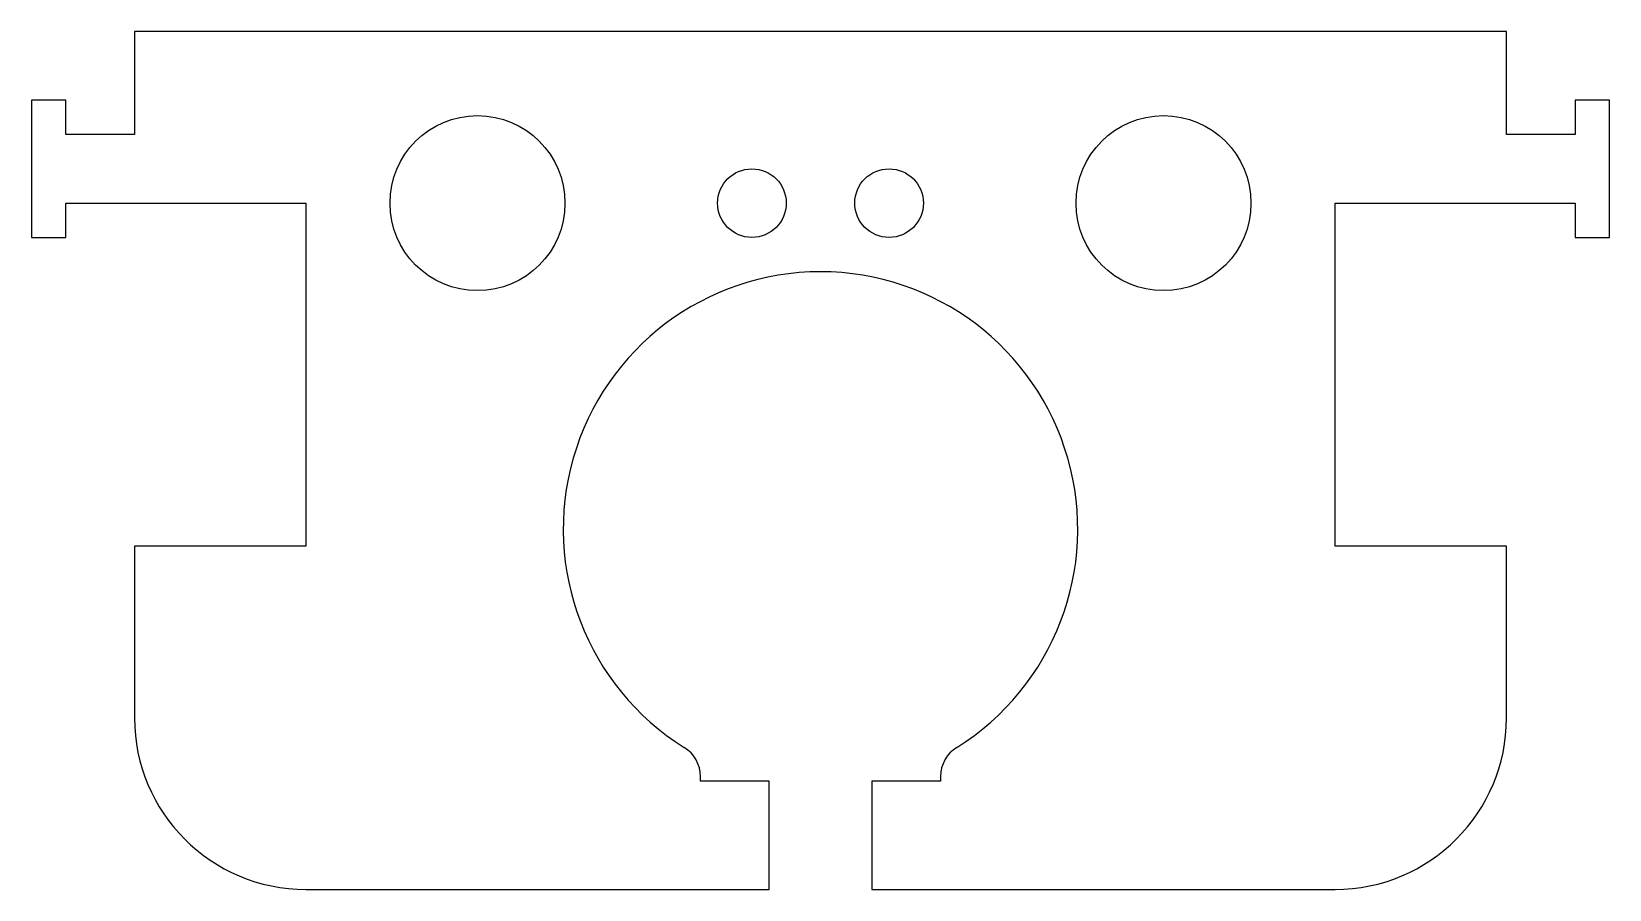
# Model space of a CAD drawing. Header units: millimetres. Extents: x -8 to 38, y 0 to 25.
import ezdxf

# ---------------------------------------------------------------- set-up
doc = ezdxf.new("R2010")
doc.units = ezdxf.units.MM

msp = doc.modelspace()

# ---------------------------------------------------------------- linework, layer by layer
at = {"color": 7, "linetype": 'Continuous', "lineweight": 25}
for p, q in [((-5, 25), (-5, 22)), ((35, 25), (-5, 25)), ((35, 22), (35, 25)), ((-8, 23), (-8, 19)), ((-7, 23), (-8, 23)), ((-7, 22), (-7, 23)), ((37, 23), (37, 22)), ((38, 23), (37, 23)), ((38, 19), (38, 23)), ((-5, 22), (-7, 22)), ((37, 22), (35, 22)), ((-7, 19), (-7, 20)), ((-7, 20), (0, 20)), ((0, 20), (0, 10)), ((30, 20), (37, 20)), ((30, 10), (30, 20)), ((37, 20), (37, 19)), ((-8, 19), (-7, 19)), ((37, 19), (38, 19)), ((-5, 10), (-5, 5)), ((0, 10), (-5, 10)), ((35, 10), (30, 10)), ((35, 5), (35, 10)), ((11.5, 3.152), (11.5, 3.289)), ((18.5, 3.289), (18.5, 3.152)), ((13.5, 3.152), (11.5, 3.152)), ((13.5, 0), (13.5, 3.152)), ((16.5, 3.152), (16.5, 0)), ((18.5, 3.152), (16.5, 3.152)), ((0, 0), (13.5, 0)), ((16.5, 0), (30, 0))]:
    msp.add_line(p, q, dxfattribs=at)
for centre, radius in [((5, 20), 2.55), ((25, 20), 2.55), ((13, 20), 1), ((17, 20), 1)]:
    msp.add_circle(centre, radius, dxfattribs=at)
for centre, radius, start, end in [((15, 10.5), 7.5, 301.9657, 238.0343), ((0, 5), 5, 180, 270), ((30, 5), 5, 270, 0), ((10.5, 3.289), 1, 0, 58.0343), ((19.5, 3.289), 1, 121.9657, 180)]:
    msp.add_arc(centre, radius, start, end, dxfattribs=at)

doc.saveas('drawing.dxf')
